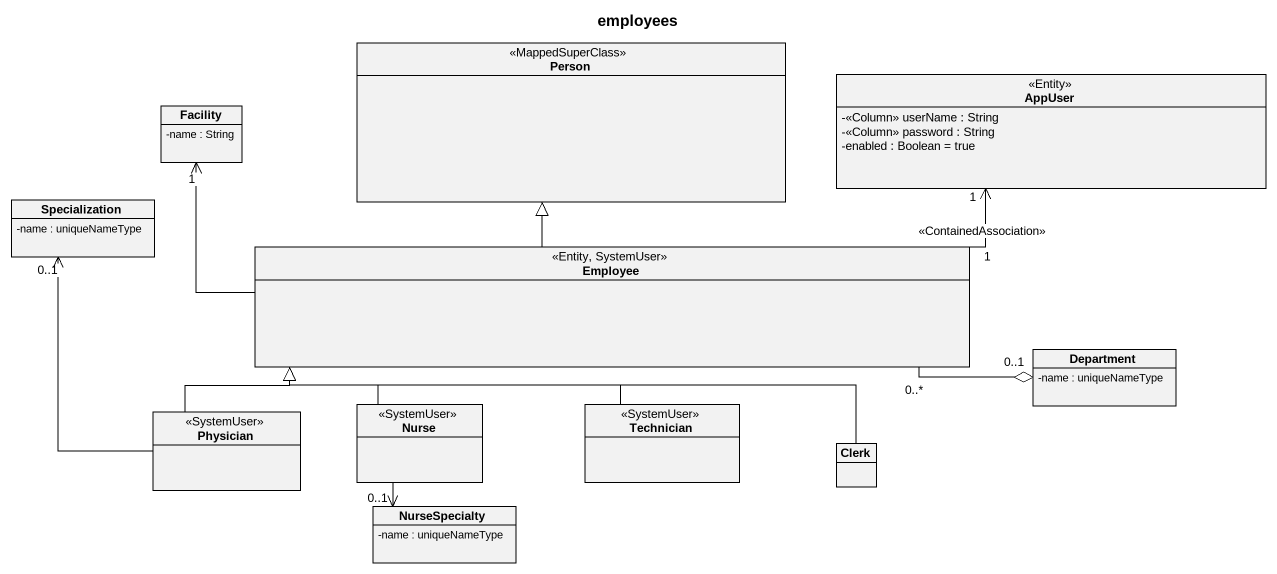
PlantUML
@startuml
title employees
hide circle
hide empty members
skinparam classAttributeIconSize 0
class "Person" as Person_ <<MappedSuperClass>>
class AppUser <<Entity>> {
  -<<Column>> userName : String
  -<<Column>> password : String
  -enabled : Boolean = true
}
class Facility {
  -name : String
}
class Specialization {
  -name : uniqueNameType
}
class Employee <<Entity, SystemUser>>
class Department {
  -name : uniqueNameType
}
class Nurse <<SystemUser>>
class Technician <<SystemUser>>
class Physician <<SystemUser>>
class Clerk
class NurseSpecialty {
  -name : uniqueNameType
}
Employee -up-|> Person_
Employee "1" -right-> "1" AppUser : <<ContainedAssociation>>
Employee -left-> "1" Facility
Department "0..1" o-left- "0..*" Employee
Nurse -up-|> Employee
Nurse --> "0..1" NurseSpecialty
Technician -up-|> Employee
Physician -up-> "0..1" Specialization
Physician -right-|> Employee
Clerk -up-|> Employee
@enduml
